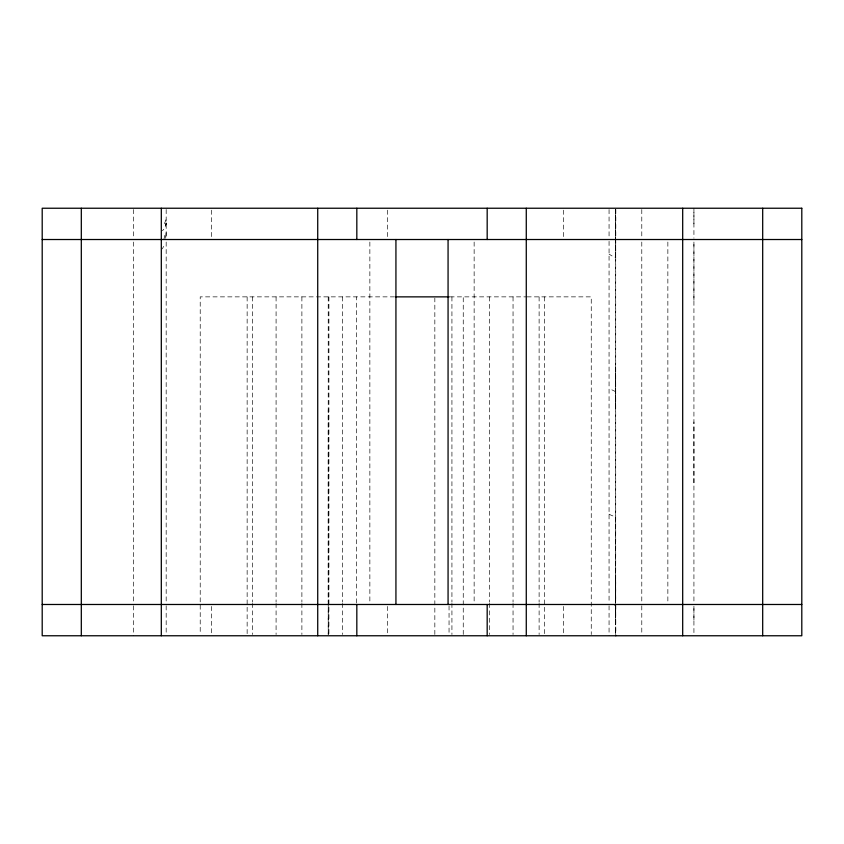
<?xml version="1.0" encoding="UTF-8"?>
<svg xmlns="http://www.w3.org/2000/svg" width="844" height="844" viewBox="0 0 844 844"><rect width="100%" height="100%" fill="white"/><g stroke="black" fill="none" stroke-linecap="round" stroke-linejoin="round"><path stroke-width="0.63" stroke-dasharray="4.22 3.17" d="M328.221 634.456L328.221 409.836M356.632 602.933L356.632 296.866M434.839 634.456L434.839 298.185M463.25 634.456L463.25 296.866M615.614 634.519L615.614 630.784M615.614 620.825L615.614 615.846M615.614 602.046L615.614 566.124M615.614 407.061L615.614 367.298M615.603 257.42L615.614 241.89M615.614 240.593L615.614 209.523L615.614 604.578M615.519 602.563L615.603 516.823M693.926 620.129L693.926 605.792L693.926 635.764M693.926 482.831L693.926 422M693.926 300.348L693.926 242.101M693.926 223.871L693.926 209.534M615.803 209.46L615.719 257.262A206.305 1.899 25.5 0 1 611.911 255.869L609.062 254.107M615.73 605.211L615.709 612.681L615.73 605.095L615.73 609.315M615.603 612.628L615.709 605.549L615.719 634.466M165.878 236.689L165.973 234.927A7.49 1.815 89.9 0 1 166.141 232.627M165.899 224.789L165.962 224.24A3.239 0.791 89.8 0 1 166.152 223.006M165.698 225.2L166.173 223.069L166.025 223.734M615.635 605.834L615.614 633.897M163.567 246.353L162.407 248.874M163.831 229.251L162.407 230.707M394.528 296.866L200.218 296.866L200.218 634.519M449.957 296.866L526.487 296.866M527.004 296.866L591.254 296.866L591.254 634.519M615.666 391.679L609.062 388.44M609.062 514.196L611.911 515.589A214.07 1.477 20.4 0 0 615.709 516.718M614.548 605.57A224.915 0.717 9.8 0 1 615.709 605.844L615.803 634.129M615.719 579.775L615.73 601.941M615.603 628.063L615.614 634.488M693.926 208.236L693.926 238.208M693.926 242.049L693.926 601.951M667.857 242.049L667.857 601.951M641.788 209.534L641.788 238.208M641.788 242.049L641.788 601.951M641.788 605.792L641.788 634.466M615.719 209.534L615.719 238.208M615.719 242.049L615.719 602.521M609.062 209.534L609.062 238.208M609.062 241.342L609.062 602.226M609.062 605.792L609.062 635.764M563.581 210.188L563.581 237.565M563.581 606.435L563.581 633.812M544.338 296.866L544.338 634.445M539.116 296.866L539.116 602.131M539.116 603.376L539.116 634.519M513.047 296.866L513.047 602.131M513.047 603.376L513.047 634.519M489.583 296.866L489.583 602.131M489.583 603.376L489.583 634.519M474.138 242.049L474.138 601.951M451.93 296.866L451.93 602.131M451.93 603.376L451.93 634.519M449.05 605.865L449.05 634.519M387.618 210.188L387.618 237.565M387.618 606.435L387.618 633.812M369.862 242.049L369.862 601.951M342.432 296.866L342.432 602.131M342.432 603.376L342.432 634.519M328.917 296.866L328.917 634.519M328.221 296.866L328.221 602.131M328.221 603.376L328.221 634.519M301.888 296.866L301.888 602.131M301.888 603.376L301.888 634.519M276.083 296.866L276.083 602.131M276.083 603.376L276.083 634.519M252.356 296.866L252.356 602.131M252.356 603.376L252.356 634.519M247.144 296.866L247.144 634.445M211.654 210.188L211.654 237.565M211.654 606.435L211.654 633.812M166.173 209.47L166.173 238.377M166.173 242.049L166.173 601.951M166.173 605.792L166.173 634.466M133.447 209.534L133.447 238.208M133.447 242.049L133.447 601.951M133.447 605.792L133.447 635.764M165.93 219.778A34.013 4.969 -78 0 1 164.411 223.639M165.857 224.704A4.368 0.939 -88.5 0 1 165.54 226.435M164.854 235.318A27.282 3.481 -81.8 0 1 163.652 240.171M165.772 236.615A8.229 1.783 -89.3 0 1 165.667 238.272"/><path stroke-width="1.27" d="M42.2 239.517L801.8 239.517M395.741 296.866L449.177 296.866M42.2 604.483L801.8 604.483M615.803 635.216L615.814 635.764M762.691 208.236L762.691 635.764M682.69 208.236L682.69 635.764M526.276 208.236L526.276 635.764M487.178 208.236L487.178 239.517M487.178 604.483L487.178 635.764M448.069 239.517L448.069 604.483M395.931 239.517L395.931 604.483M356.822 208.236L356.822 239.517M356.822 604.483L356.822 635.764M317.724 208.236L317.724 635.764M161.309 208.236L161.309 635.764M81.309 208.236L81.309 635.764M801.8 208.236L42.2 208.236L42.2 635.764L801.8 635.764L801.8 208.236"/></g></svg>
